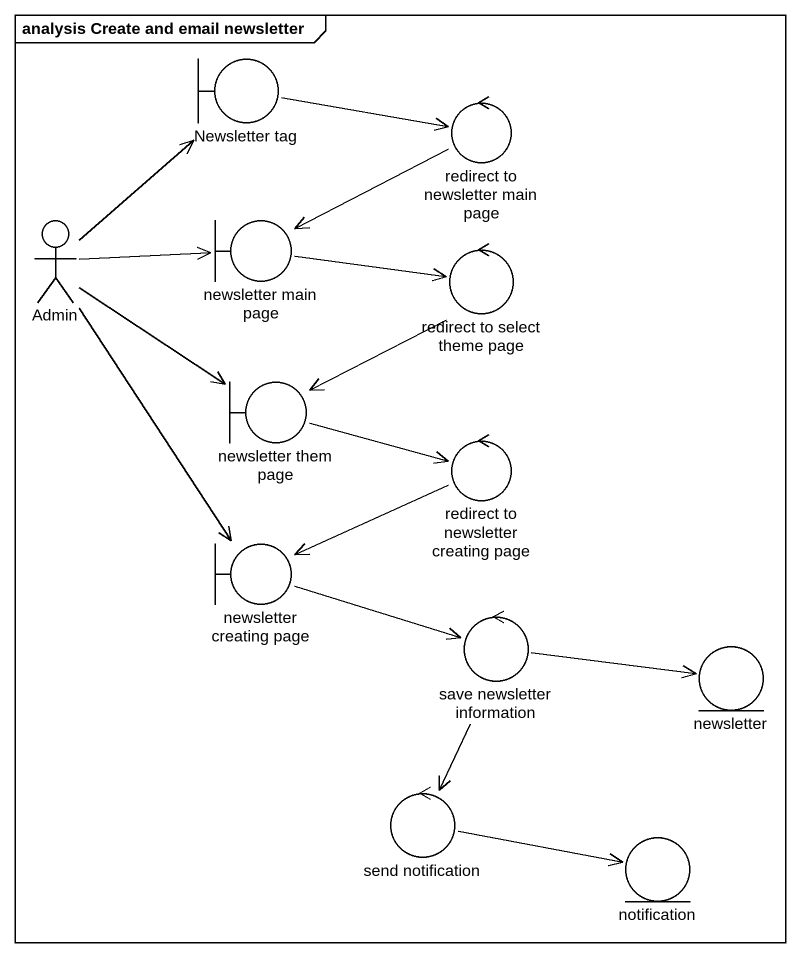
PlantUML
@startuml
mainframe analysis Create and email newsletter
boundary "Newsletter tag" as Newsletter_tag
control "redirect to newsletter main page" as redirect_to_newsletter_main
actor Admin
boundary "newsletter main page" as newsletter_main_page
control "redirect to select theme page" as redirect_to_select_theme
boundary "newsletter them page" as newsletter_them_page
control "redirect to newsletter creating page" as redirect_to_newsletter
boundary "newsletter creating page" as newsletter_creating_page
control "save newsletter information" as save_newsletter_information
entity newsletter
control "send notification" as send_notification
entity notification
Newsletter_tag -right-> redirect_to_newsletter_main
redirect_to_newsletter_main -left-> newsletter_main_page
Admin -up-> Newsletter_tag
Admin -right-> newsletter_main_page
Admin --> newsletter_them_page
Admin --> newsletter_creating_page
newsletter_main_page -right-> redirect_to_select_theme
redirect_to_select_theme --> newsletter_them_page
newsletter_them_page -right-> redirect_to_newsletter
redirect_to_newsletter -left-> newsletter_creating_page
newsletter_creating_page -right-> save_newsletter_information
save_newsletter_information -right-> newsletter
save_newsletter_information --> send_notification
send_notification -right-> notification
@enduml
